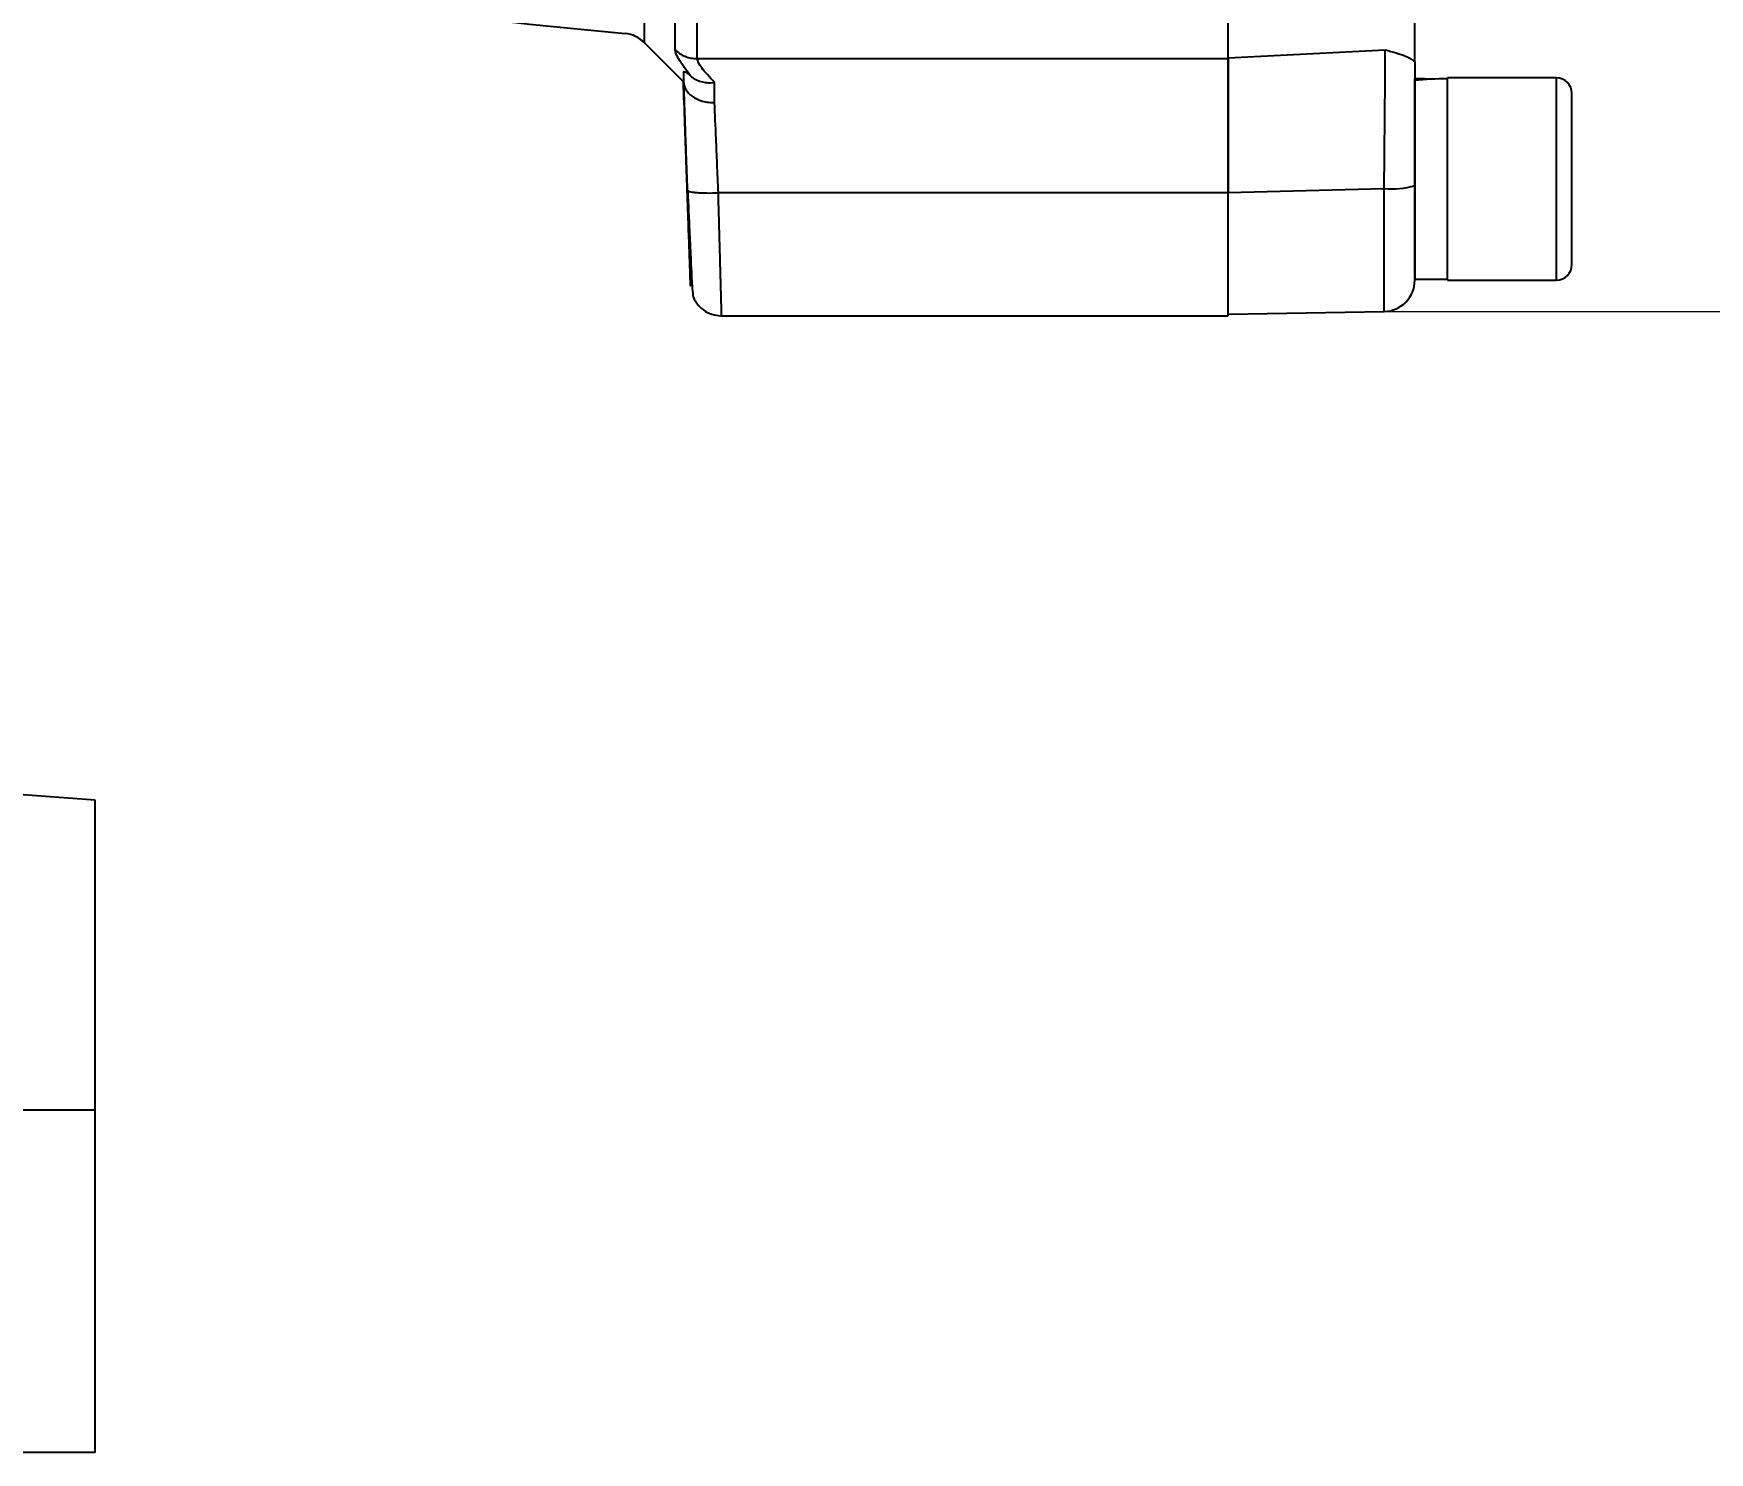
# Model space of a CAD drawing. Header units: millimetres. Extents: x 2085 to 4229, y 754 to 2271.
# Drawn here: x 3708.6 to 3816.3, y 1849.4 to 1940.6 of the extents above; entities that cross this region are included whole.
import ezdxf

# ---------------------------------------------------------------- set-up
doc = ezdxf.new("R2010")
doc.units = ezdxf.units.MM
doc.layers.add('AM_5', color=3, linetype='Continuous', lineweight=25)
doc.styles.add('SLDTEXTSTYLE1', font='txt.shx', dxfattribs={"width": 0.7, "bigfont": 'gbcbig.shx'})
doc.dimstyles.new('SLDDIMSTYLE12$0', dxfattribs={"dimtxt": 12, "dimasz": 10, "dimexe": 0, "dimexo": 0.0625, "dimgap": 0.875, "dimtad": 1, "dimdec": 1, "dimlfac": 1.8, "dimrnd": 1e-09, "dimzin": 12, "dimdsep": 46, "dimtxsty": 'SLDTEXTSTYLE1', "dimcen": 0.09, "dimdle": 8.16, "dimclrd": 3, "dimclre": 3, "dimadec": 0, "dimazin": 3, "dimtfac": 1, "dimtdec": 1, "dimtofl": 0, "dimtmove": 0, "dimatfit": 3, "dimfxl": 0, "dimfrac": 2, "dimtolj": 1, "dimlwd": 5, "dimlwe": 5, "dimarcsym": 0})

# ---------------------------------------------------------------- blocks, each defined once
blk = doc.blocks.new('*D59')
at = {"layer": 'AM_5', "color": 3, "lineweight": 5, "transparency": 16777216}
blk.add_line((3795.49, 2150.16), (3990.91, 2150.16), dxfattribs=at)
at = {"layer": 'AM_5', "color": 3, "linetype": 'Continuous', "lineweight": 5, "transparency": 16777216}
for p, q in [((3990.91, 2140.16), (3990.91, 1932.73)), ((3795.49, 1922.73), (3990.91, 1922.73))]:
    blk.add_line(p, q, dxfattribs=at)
at = {"layer": 'AM_5', "color": 3, "transparency": 16777216}
for points in [[(3989.24, 2140.16), (3992.57, 2140.16), (3990.91, 2150.16)], [(3989.24, 1932.73), (3992.57, 1932.73), (3990.91, 1922.73)]]:
    blk.add_solid(points, dxfattribs=at)
at = {"layer": 'Defpoints', "color": 0, "transparency": 16777216}
for p in [(3795.42, 2150.16), (3795.42, 1922.73), (3990.91, 1922.73)]:
    blk.add_point(p, dxfattribs=at)
at = {"layer": 'AM_5', "color": 0, "transparency": 16777216, "insert": (3984.03, 2036.45), "char_height": 12, "attachment_point": 5, "rotation": 90, "style": 'SLDTEXTSTYLE1'}
blk.add_mtext('\\A1;230', dxfattribs=at)

msp = doc.modelspace()

# ---------------------------------------------------------------- linework, layer by layer
at = {"color": 7, "linetype": 'Continuous', "lineweight": 25}
for p, q in [((3746.64, 1940.59), (3746.64, 1940.59)), ((3747.862, 1940.017), (3750.394, 1937.483)), ((3747.866, 1940.013), (3750.388, 1937.489)), ((3747.866, 1940.013), (3747.868, 1940.012)), ((3751.26, 1938.975), (3785.388, 1938.975)), ((3785.388, 1939.027), (3795.493, 1939.543)), ((3750.388, 1938.117), (3750.388, 1937.513)), ((3806.488, 1937.741), (3799.488, 1937.741)), ((3799.488, 1931.241), (3799.488, 1937.741)), ((3806.488, 1931.241), (3806.488, 1937.741)), ((3750.388, 1937.493), (3750.388, 1937.513)), ((3750.388, 1937.469), (3750.388, 1937.49)), ((3750.388, 1937.489), (3750.388, 1937.488)), ((3750.388, 1937.488), (3750.388, 1937.489)), ((3750.389, 1937.463), (3750.388, 1937.469)), ((3797.388, 1937.566), (3797.388, 1937.681)), ((3797.388, 1924.801), (3797.388, 1937.566)), ((3799.488, 1924.801), (3799.488, 1937.679)), ((3799.488, 1924.741), (3799.488, 1931.241)), ((3806.488, 1924.741), (3806.488, 1931.241)), ((3750.632, 1930.523), (3750.7, 1930.483)), ((3785.388, 1930.349), (3752.631, 1930.349)), ((3785.388, 1930.376), (3795.423, 1930.626)), ((3795.423, 1922.731), (3795.423, 1930.626)), ((3797.388, 1924.801), (3799.488, 1924.801)), ((3799.488, 1924.741), (3806.488, 1924.741)), ((3785.388, 1922.556), (3795.423, 1922.731)), ((3752.845, 1922.447), (3785.388, 1922.446)), ((3712.583, 1871.399), (3607.583, 1871.399)), ((3712.583, 1849.399), (3712.583, 1871.399)), ((3712.583, 1849.399), (3607.583, 1849.399))]:
    msp.add_line(p, q, dxfattribs=at)
at = {"linetype": 'ByBlock'}
for p, q in [((3712.583, 1891.323), (3672.885, 1894.26)), ((3712.583, 1871.399), (3712.583, 1891.323))]:
    msp.add_line(p, q, dxfattribs=at)
at = {"color": 7, "linetype": 'Continuous', "lineweight": 25, "flags": 128}
msp.add_lwpolyline([(3752.388, 1936.145), (3752.388, 1936.324), (3752.388, 1936.499), (3752.388, 1936.669), (3752.388, 1936.834), (3752.388, 1936.993), (3752.388, 1937.148), (3752.388, 1937.298), (3752.388, 1937.442)], dxfattribs=at)
at = {"color": 7, "linetype": 'Continuous', "lineweight": 25}
for centre, radius, start, end in [((3808.211, 2594.595), 656.897, 259.692209, 264.621686), ((3746.453, 1938.599), 2, 45.01628, 84.62182), ((3746.453, 1938.598), 2, 44.96902, 84.62197), ((3806.488, 1936.741), 1, 359.99969, 89.99969), ((3795.904, 1935.954), 5.35, 264.84135, 286.10349), ((3806.488, 1925.741), 1, 269.99969, 359.99969), ((3795.388, 1924.731), 2, 270.99969, 359.99969)]:
    msp.add_arc(centre, radius, start, end, dxfattribs=at)
for centre, major_axis, ratio, start_param, end_param in [((3747.051, 2033.065), (-3.337, 95.576), 0.0000745, 3.1448209, 3.1516235), ((3797.388, 1931.241), (11.154, 0), 0.5773503, 1.4765235, 1.5707963), ((3799.488, 1931.241), (11.154, 0), 0.5773503, 1.5707963, 1.760193)]:
    msp.add_ellipse(centre, major_axis=major_axis, ratio=ratio, start_param=start_param, end_param=end_param, dxfattribs=at)
for points, knots in [([(3747.885, 2132.36), (3747.885, 2131.971), (3747.885, 2131.191), (3747.885, 2128.863), (3747.884, 2125.706), (3747.884, 2121.672), (3747.883, 2116.822), (3747.883, 2111.197), (3747.882, 2104.853), (3747.882, 2097.85), (3747.881, 2090.255), (3747.88, 2082.143), (3747.879, 2073.59), (3747.878, 2064.68), (3747.878, 2055.497), (3747.877, 2046.131), (3747.876, 2036.671), (3747.875, 2027.209), (3747.874, 2017.835), (3747.873, 2008.641), (3747.872, 1999.713), (3747.871, 1991.139), (3747.87, 1983), (3747.87, 1975.376), (3747.869, 1968.339), (3747.868, 1961.957), (3747.868, 1956.292), (3747.867, 1951.397), (3747.867, 1947.322), (3747.867, 1944.1), (3747.867, 1941.784), (3747.866, 1940.312), (3747.866, 1940.113), (3747.866, 1940.013)], [0, 0, 0, 0, 0.03199971, 0.06426639, 0.09653306, 0.12879974, 0.16106642, 0.19333309, 0.22559977, 0.25786645, 0.29013312, 0.3223998, 0.35466647, 0.38693315, 0.41919983, 0.4514665, 0.48373318, 0.51599986, 0.54826653, 0.58053321, 0.61279988, 0.64506656, 0.67733324, 0.70959991, 0.74186659, 0.77413327, 0.80639994, 0.83866662, 0.87093329, 0.90319997, 0.93546665, 0.96773332, 1, 1, 1, 1]), ([(3749.845, 1939.553), (3749.845, 1940.094), (3749.845, 1941.198), (3749.846, 1943.772), (3749.848, 1947.13), (3749.85, 1951.394), (3749.852, 1956.593), (3749.855, 1962.767), (3749.858, 1969.931), (3749.861, 1978.083), (3749.865, 1986.41), (3749.868, 1994.639), (3749.872, 2002.559), (3749.875, 2010.913), (3749.878, 2016.705), (3749.879, 2019.632)], [0, 0, 0, 0, 0.0678553, 0.1385233, 0.2120041, 0.2882979, 0.3674046, 0.4493245, 0.5340576, 0.6216041, 0.7119641, 0.781597, 0.8528139, 0.9256148, 1, 1, 1, 1]), ([(3751.26, 1938.975), (3751.26, 1939.515), (3751.26, 1940.618), (3751.262, 1943.185), (3751.263, 1946.537), (3751.265, 1950.8), (3751.267, 1956.006), (3751.27, 1962.198), (3751.273, 1969.394), (3751.276, 1977.596), (3751.28, 1985.984), (3751.283, 1994.282), (3751.287, 2002.278), (3751.29, 2010.717), (3751.293, 2016.572), (3751.294, 2019.531)], [0, 0, 0, 0, 0.06735202, 0.13760942, 0.210772, 0.28683951, 0.36581171, 0.44768837, 0.53246921, 0.62015397, 0.71074238, 0.78060555, 0.85210293, 0.92523443, 1, 1, 1, 1]), ([(3750.84, 1937.871), (3750.545, 1938.263), (3749.981, 1939.014), (3749.889, 1939.379), (3749.845, 1939.553)], [0, 0, 0, 0, 0.5227417, 1, 1, 1, 1]), ([(3749.845, 1939.553), (3749.942, 1939.467), (3750.137, 1939.295), (3750.489, 1939.115), (3750.868, 1938.997), (3751.13, 1938.982), (3751.26, 1938.975)], [0, 0, 0, 0, 0.24757148, 0.49999997, 0.75242847, 1, 1, 1, 1]), ([(3752.388, 1937.442), (3752.069, 1937.786), (3751.435, 1938.467), (3751.318, 1938.807), (3751.26, 1938.975)], [0, 0, 0, 0, 0.5038209, 1, 1, 1, 1]), ([(3785.388, 1930.376), (3785.388, 1931.421), (3785.388, 1933.51), (3785.388, 1936.158), (3785.388, 1938.179), (3785.388, 1938.744), (3785.388, 1939.027)], [0, 0, 0, 0, 0.2500652, 0.4994456, 0.7493864, 1, 1, 1, 1]), ([(3795.423, 1930.626), (3795.429, 1931.267), (3795.44, 1932.49), (3795.452, 1933.969), (3795.462, 1935.058), (3795.47, 1935.824), (3795.482, 1937.112), (3795.49, 1938.691), (3795.492, 1939.263), (3795.493, 1939.543)], [0, 0, 0, 0, 0.1490589, 0.284486, 0.365253, 0.4374072, 0.5004523, 0.7554674, 1, 1, 1, 1]), ([(3795.493, 1939.543), (3795.98, 1939.406), (3796.95, 1939.134), (3797.242, 1938.892), (3797.388, 1938.772)], [0, 0, 0, 0, 0.5024427, 1, 1, 1, 1]), ([(3750.388, 1938.117), (3750.402, 1938.142), (3750.42, 1938.178), (3750.583, 1938.081), (3750.71, 1937.985), (3750.807, 1937.9), (3750.84, 1937.871)], [0, 0, 0, 0, 0.5401867, 0.7445987, 0.9130344, 1, 1, 1, 1]), ([(3750.84, 1937.871), (3750.937, 1937.795), (3751.137, 1937.639), (3751.5, 1937.5), (3751.921, 1937.415), (3752.218, 1937.432), (3752.388, 1937.442)], [0, 0, 0, 0, 0.2404123, 0.494136, 0.7097519, 1, 1, 1, 1]), ([(3797.388, 1938.772), (3797.388, 1938.239), (3797.388, 1937.174), (3797.388, 1935.217), (3797.388, 1933.088), (3797.388, 1931.574), (3797.388, 1930.814)], [0, 0, 0, 0, 0.250755, 0.4999887, 0.7492331, 1, 1, 1, 1]), ([(3750.388, 1937.513), (3750.388, 1937.513), (3750.388, 1937.512), (3750.388, 1937.504), (3750.389, 1937.499), (3750.389, 1937.496)], [0, 0, 0, 0, 0.54335301, 0.77773033, 1, 1, 1, 1]), ([(3750.632, 1930.494), (3750.614, 1931.012), (3750.579, 1932.02), (3750.529, 1933.432), (3750.462, 1935.354), (3750.419, 1936.587), (3750.388, 1937.463)], [0, 0, 0, 0, 0.1994959, 0.3879677, 0.5656023, 1, 1, 1, 1]), ([(3750.389, 1937.496), (3750.421, 1937.325), (3750.487, 1936.977), (3750.929, 1936.526), (3751.473, 1936.27), (3751.982, 1936.158), (3752.252, 1936.15), (3752.388, 1936.145)], [0, 0, 0, 0, 0.2379715, 0.4837417, 0.7373053, 0.8676645, 1, 1, 1, 1]), ([(3750.389, 1937.496), (3750.398, 1937.219), (3750.418, 1936.665), (3750.45, 1935.745), (3750.493, 1934.496), (3750.553, 1932.772), (3750.605, 1931.302), (3750.632, 1930.523)], [0, 0, 0, 0, 0.144554, 0.2884649, 0.4330404, 0.6996445, 1, 1, 1, 1]), ([(3807.488, 1931.241), (3807.488, 1931.933), (3807.488, 1932.997), (3807.488, 1934.277), (3807.488, 1935.159), (3807.488, 1935.868), (3807.488, 1936.554), (3807.488, 1936.667), (3807.488, 1936.741)], [0, 0, 0, 0, 0.2394568, 0.3683607, 0.5, 0.6316393, 0.7605432, 1, 1, 1, 1]), ([(3752.631, 1930.349), (3752.604, 1930.978), (3752.555, 1932.176), (3752.47, 1934.207), (3752.42, 1935.399), (3752.388, 1936.145)], [0, 0, 0, 0, 0.2929993, 0.5575399, 1, 1, 1, 1]), ([(3807.488, 1925.741), (3807.488, 1925.814), (3807.488, 1925.927), (3807.488, 1926.613), (3807.488, 1927.323), (3807.488, 1928.204), (3807.488, 1929.485), (3807.488, 1930.549), (3807.488, 1931.241)], [0, 0, 0, 0, 0.2394568, 0.3683607, 0.5, 0.6316393, 0.7605432, 1, 1, 1, 1]), ([(3750.632, 1930.523), (3750.658, 1929.782), (3750.694, 1928.728), (3750.725, 1927.865), (3750.734, 1927.609)], [0, 0, 0, 0, 0.7030079, 1, 1, 1, 1]), ([(3750.845, 1924.412), (3750.845, 1924.4), (3750.85, 1924.265), (3750.83, 1924.826), (3750.783, 1926.178), (3750.712, 1928.188), (3750.66, 1929.68), (3750.632, 1930.494)], [0, 0, 0, 0, 0.0250103, 0.2767599, 0.5516114, 0.7552959, 1, 1, 1, 1]), ([(3750.665, 1930.481), (3750.703, 1929.566), (3750.747, 1928.5), (3750.784, 1927.677), (3750.789, 1927.561)], [0, 0, 0, 0, 0.8585954, 1, 1, 1, 1]), ([(3750.7, 1930.483), (3750.717, 1930.468), (3750.751, 1930.436), (3750.954, 1930.4), (3751.209, 1930.37), (3751.53, 1930.35), (3751.994, 1930.335), (3752.38, 1930.344), (3752.631, 1930.349)], [0, 0, 0, 0, 0.1418227, 0.2872629, 0.4357711, 0.5842791, 0.7297183, 1, 1, 1, 1]), ([(3752.845, 1922.447), (3752.842, 1922.557), (3752.835, 1922.783), (3752.79, 1924.475), (3752.733, 1926.533), (3752.68, 1928.519), (3752.648, 1929.718), (3752.631, 1930.349)], [0, 0, 0, 0, 0.2425723, 0.4965909, 0.7186726, 0.852027, 1, 1, 1, 1]), ([(3750.734, 1927.609), (3750.743, 1927.34), (3750.779, 1926.296), (3750.814, 1925.299), (3750.841, 1924.525), (3750.843, 1924.454), (3750.845, 1924.412)], [0, 0, 0, 0, 0.1366127, 0.5304205, 0.7239453, 1, 1, 1, 1]), ([(3750.789, 1927.561), (3750.818, 1926.921), (3750.881, 1925.508), (3750.958, 1924.055), (3750.989, 1923.794), (3751.005, 1923.663)], [0, 0, 0, 0, 0.291344, 0.6435661, 1, 1, 1, 1]), ([(3751.007, 1923.658), (3751.105, 1923.476), (3751.302, 1923.11), (3751.788, 1922.715), (3752.345, 1922.473), (3752.735, 1922.456), (3752.923, 1922.448)], [0, 0, 0, 0, 0.255492, 0.515109, 0.7666501, 1, 1, 1, 1])]:
    msp.add_open_spline(points, degree=3, knots=knots, dxfattribs=at)
for points in [[(3797.388, 1938.772), (3797.388, 1939.297), (3797.388, 1940.345), (3797.388, 1943.464), (3797.388, 1947.672), (3797.388, 1953.028), (3797.388, 1959.432), (3797.388, 1966.814), (3797.388, 1975.076), (3797.388, 1984.115), (3797.388, 1993.816), (3797.388, 2004.059), (3797.388, 2014.702), (3797.388, 2022.005), (3797.388, 2025.657)], [(3785.388, 1938.975), (3785.388, 1939.662), (3785.388, 1941.034), (3785.388, 1944.355), (3785.388, 1948.559), (3785.388, 1953.694), (3785.388, 1959.684), (3785.388, 1966.471), (3785.388, 1973.985), (3785.388, 1982.147), (3785.388, 1990.872), (3785.388, 2000.073), (3785.388, 2009.64), (3785.388, 2016.234), (3785.388, 2019.531)], [(3785.388, 1939.027), (3785.388, 1939.614), (3785.388, 1940.79), (3785.388, 1943.543), (3785.388, 1946.99), (3785.388, 1951.19), (3785.388, 1956.035), (3785.388, 1959.81), (3785.388, 1961.697)], [(3785.388, 1938.975), (3785.388, 1938.693), (3785.388, 1938.128), (3785.388, 1936.112), (3785.388, 1933.474), (3785.388, 1931.39), (3785.388, 1930.349)], [(3785.388, 1922.556), (3785.388, 1922.669), (3785.388, 1922.896), (3785.388, 1924.66), (3785.388, 1927.214), (3785.388, 1929.322), (3785.388, 1930.376)], [(3785.388, 1922.446), (3785.388, 1922.563), (3785.388, 1922.796), (3785.388, 1924.579), (3785.388, 1927.157), (3785.388, 1929.285), (3785.388, 1930.349)], [(3797.388, 1930.814), (3797.388, 1929.999), (3797.388, 1928.369), (3797.388, 1926.377), (3797.388, 1924.997), (3797.388, 1924.82), (3797.388, 1924.731)]]:
    msp.add_open_spline(points, degree=3, dxfattribs=at)

# ---------------------------------------------------------------- dimensions: what is measured, and where the dimension line sits
at = {"layer": 'AM_5'}
dim = msp.add_linear_dim(base=(3990.906, 1922.731), p1=(3795.424, 2150.161), p2=(3795.423, 1922.731), angle=90, text='230', dimstyle='SLDDIMSTYLE12$0', override={"dimlfac": 1, "dimpost": ''}, dxfattribs=at)
dim.commit()
dim.dimension.update_dxf_attribs({"geometry": '*D59', "text_midpoint": (3984.031, 2036.446)})

doc.saveas('drawing.dxf')
